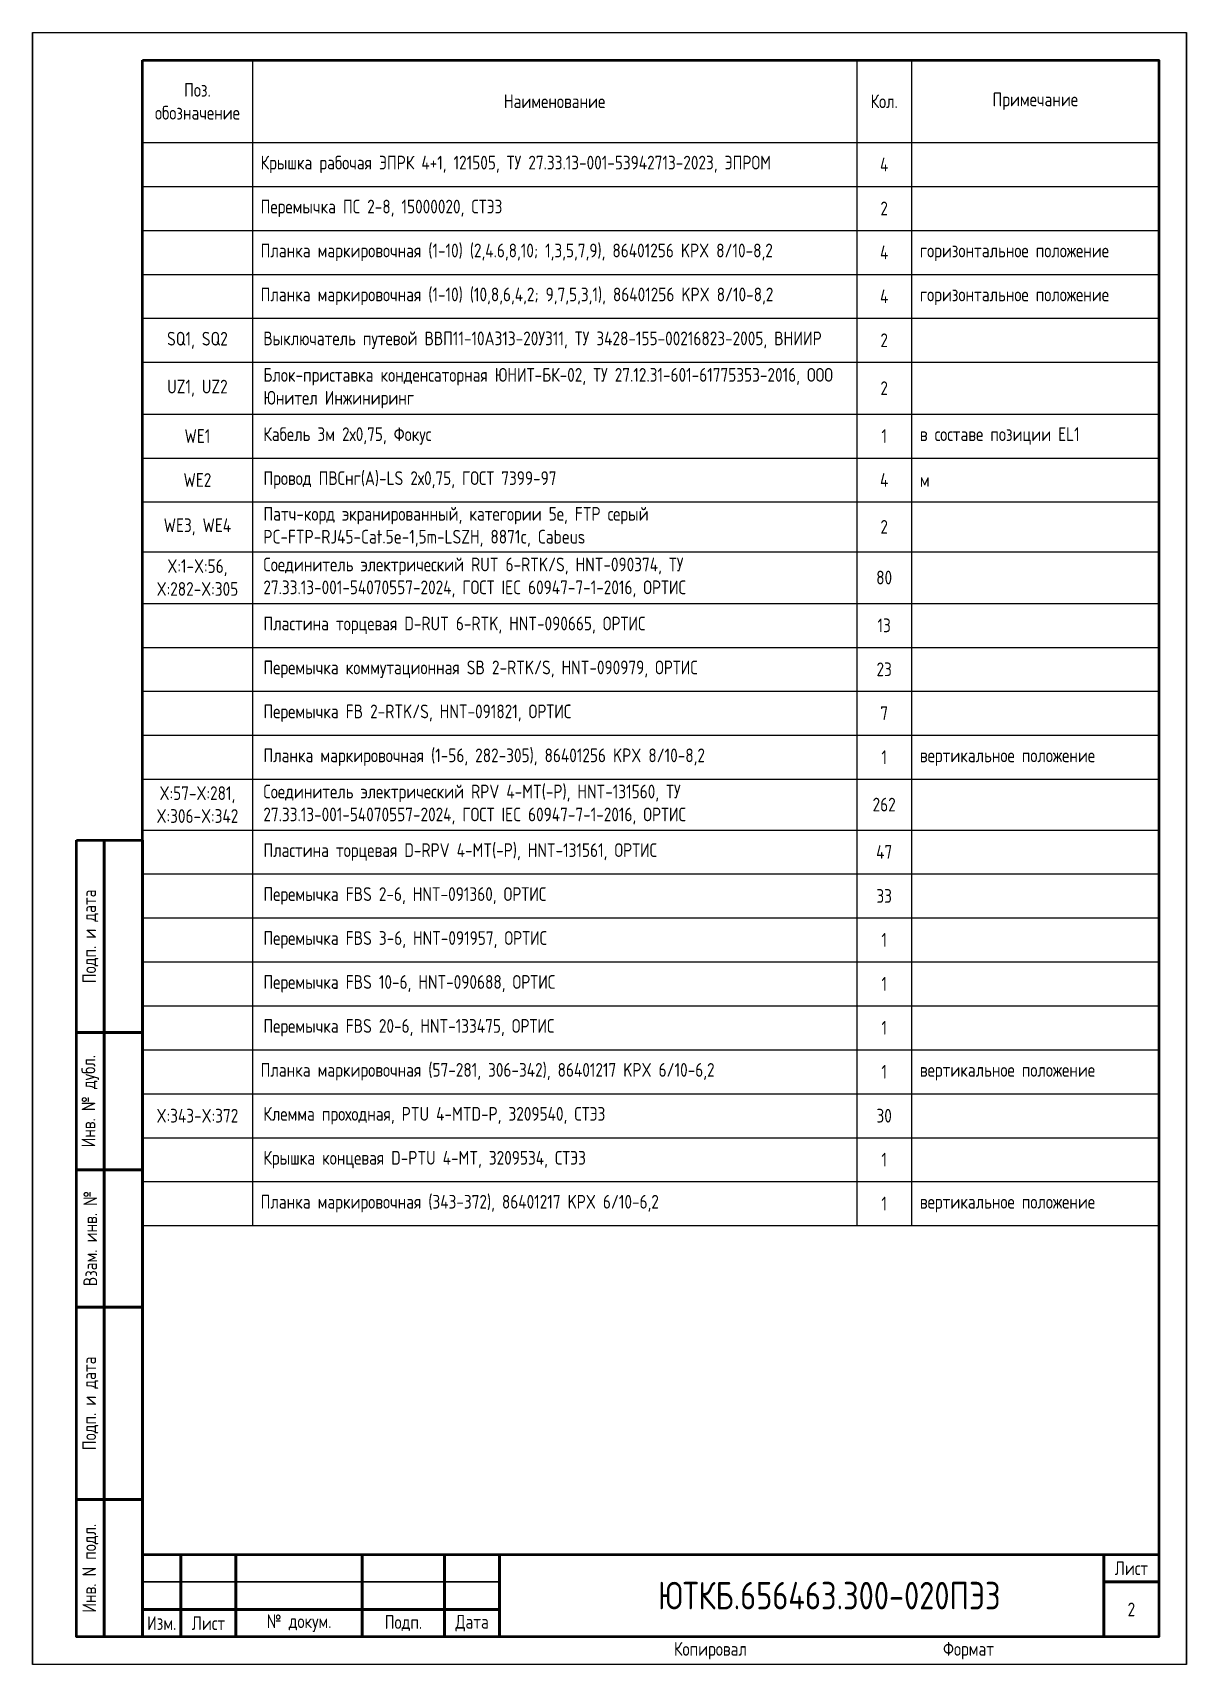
# Paper-space layout 'A4-5' of a CAD drawing. Header units: millimetres. Extents: x -87 to 31, y 22 to 188.
# The model-space entities are those that its viewports show. They can reach past a viewport. Long polylines and large blocks are cut down to what shows.
import ezdxf

# ---------------------------------------------------------------- set-up
doc = ezdxf.new("R2010")
doc.units = ezdxf.units.MM
doc.styles.add('Gost_type_A', font='GOST_0.TTF')

# ---------------------------------------------------------------- blocks, each defined once
blk = doc.blocks.new('Формат_А3')
blk.add_lwpolyline([(-420, 297), (0, 297), (0, 0), (-420, 0)], close=True)
blk = doc.blocks.new('Штамп левый нижний')
at = {"lineweight": 50}
for points in [[(-12, 145), (-7, 145), (-7, 110), (-12, 110)], [(-7, 145), (0, 145), (0, 110), (-7, 110)], [(-12, 110), (-7, 110), (-7, 85), (-12, 85)], [(-7, 110), (0, 110), (0, 85), (-7, 85)], [(-12, 85), (-7, 85), (-7, 60), (-12, 60)], [(-7, 85), (0, 85), (0, 60), (-7, 60)], [(-12, 60), (-7, 60), (-7, 25), (-12, 25)], [(-7, 60), (0, 60), (0, 25), (-7, 25)], [(-12, 25), (-7, 25), (-7, 0), (-12, 0)], [(-7, 25), (0, 25), (0, 0), (-7, 0)]]:
    blk.add_lwpolyline(points, close=True, dxfattribs=at)
at = {"char_height": 2.5, "attachment_point": 5, "rotation": 90, "style": 'Gost_type_A'}
for s, insert, width in [('Подп. и дата', (-9.5, 127.5), 35), ('Инв. № дубл.', (-9.5, 97.5), 25), ('Взам. инв. №', (-9.5, 72.5), 25), ('Подп. и дата', (-9.5, 42.5), 35), ('Инв. N подл.', (-9.5, 12.5), 25)]:
    blk.add_mtext(s, dxfattribs=dict(at, insert=insert, width=width))
blk = doc.blocks.new('Формат_А4')
blk.add_lwpolyline([(0, 297), (0, 0), (-210, 0), (-210, 297)], close=True)
at = {"lineweight": 50}
blk.add_lwpolyline([(-190, 292), (-5, 292), (-5, 5), (-190, 5)], close=True, dxfattribs=at)
blk = doc.blocks.new('Штамп малый нижний')
at = {"lineweight": 50}
for points in [[(-185, 15), (-178, 15), (-178, 5), (-185, 5)], [(-178, 15), (-168, 15), (-168, 5), (-178, 5)], [(-168, 15), (-145, 15), (-145, 5), (-168, 5)], [(-145, 15), (-130, 15), (-130, 5), (-145, 5)], [(-130, 15), (-120, 15), (-120, 5), (-130, 5)], [(-120, 15), (-10, 15), (-10, 0), (-120, 0)], [(-10, 15), (0, 15), (0, 10), (-10, 10)], [(-10, 10), (0, 10), (0, 0), (-10, 0)], [(-185, 5), (-178, 5), (-178, 0), (-185, 0)], [(-178, 5), (-168, 5), (-168, 0), (-178, 0)], [(-168, 5), (-145, 5), (-145, 0), (-168, 0)], [(-145, 5), (-130, 5), (-130, 0), (-145, 0)], [(-130, 5), (-120, 5), (-120, 0), (-130, 0)]]:
    blk.add_lwpolyline(points, close=True, dxfattribs=at)
for points in [[(-185, 15), (-178, 15), (-178, 10), (-185, 10)], [(-178, 15), (-168, 15), (-168, 10), (-178, 10)], [(-168, 15), (-145, 15), (-145, 10), (-168, 10)], [(-145, 15), (-130, 15), (-130, 10), (-145, 10)], [(-130, 15), (-120, 15), (-120, 10), (-130, 10)], [(-185, 10), (-178, 10), (-178, 5), (-185, 5)], [(-178, 10), (-168, 10), (-168, 5), (-178, 5)], [(-168, 10), (-145, 10), (-145, 5), (-168, 5)], [(-145, 10), (-130, 10), (-130, 5), (-145, 5)], [(-130, 10), (-120, 10), (-120, 5), (-130, 5)]]:
    blk.add_lwpolyline(points, close=True)
at = {"char_height": 2.5, "style": 'Gost_type_A'}
for s, insert, width, attachment_point in [('Лист', (-5, 12.5), 10, 5), ('Изм.', (-181.5, 2.5), 7, 5), ('Лист', (-173, 2.5), 10, 5), ('№ докум.', (-156.5, 2.5), 23, 5), ('Подп.', (-137.5, 2.5), 15, 5), ('Дата', (-125, 2.5), 10, 5), ('Копировал', (-75, -2.53), 13.1202, 6), ('Формат', (-30, -2.53), 13.1202, 6)]:
    blk.add_mtext(s, dxfattribs=dict(at, insert=insert, width=width, attachment_point=attachment_point))
blk = doc.blocks.new('*T23')
at = {"color": 0, "lineweight": -2, "transparency": 16777216}
for p, q in [((0, 0), (185, 0)), ((0, 0), (0, -15)), ((20, 0), (20, -15)), ((130, 0), (130, -15)), ((140, 0), (140, -15)), ((185, 0), (185, -15)), ((210, 0), (395, 0)), ((210, 0), (210, -15)), ((230, 0), (230, -15)), ((340, 0), (340, -15)), ((350, 0), (350, -15)), ((395, 0), (395, -15))]:
    blk.add_line(p, q, dxfattribs=at)
at = {"color": 0, "linetype": 'ByBlock', "lineweight": -2, "transparency": 16777216}
for p, q in [((0, -15), (185, -15)), ((0, -15), (0, -228.17)), ((20, -15), (20, -228.17)), ((130, -15), (130, -228.17)), ((140, -15), (140, -187.5)), ((185, -15), (185, -228.17)), ((210, -15), (395, -15)), ((210, -15), (210, -212.14)), ((230, -15), (230, -212.14)), ((340, -15), (340, -212.14)), ((350, -15), (350, -47)), ((395, -15), (395, -212.14)), ((210, -23), (395, -23)), ((0, -28.63), (185, -28.63)), ((210, -31), (395, -31)), ((0, -38.06), (185, -38.06)), ((210, -39), (395, -39)), ((210, -47), (395, -47)), ((350, -47), (350, -180.14)), ((0, -51.69), (185, -51.69)), ((210, -55), (395, -55)), ((0, -61.12), (185, -61.12)), ((210, -64.43), (395, -64.43)), ((0, -70.51), (185, -70.51)), ((210, -72.43), (395, -72.43)), ((0, -78.51), (185, -78.51)), ((210, -80.43), (395, -80.43)), ((0, -86.51), (185, -86.51)), ((210, -89.48), (395, -89.48)), ((0, -96.92), (185, -96.92)), ((210, -98.89), (395, -98.89)), ((0, -104.92), (185, -104.92)), ((210, -106.89), (395, -106.89)), ((0, -114.36), (185, -114.36)), ((210, -114.89), (395, -114.89)), ((0, -122.36), (185, -122.36)), ((210, -122.89), (395, -122.89)), ((210, -130.89), (395, -130.89)), ((0, -135.2), (185, -135.2)), ((210, -140.14), (395, -140.14)), ((0, -148.03), (185, -148.03)), ((210, -148.14), (395, -148.14)), ((210, -156.14), (395, -156.14)), ((0, -158.66), (185, -158.66)), ((210, -164.14), (395, -164.14)), ((0, -171.5), (185, -171.5)), ((210, -172.14), (395, -172.14)), ((0, -179.5), (185, -179.5)), ((210, -180.14), (395, -180.14)), ((350, -180.14), (350, -188.14)), ((0, -187.5), (185, -187.5)), ((140, -187.5), (140, -228.17)), ((210, -188.14), (395, -188.14)), ((350, -188.14), (350, -204.14)), ((0, -195.5), (185, -195.5)), ((210, -196.14), (395, -196.14)), ((0, -203.5), (185, -203.5)), ((210, -204.14), (395, -204.14)), ((350, -204.14), (350, -212.14)), ((0, -211.5), (185, -211.5)), ((210, -212.14), (395, -212.14)), ((0, -220.17), (185, -220.17)), ((0, -228.17), (185, -228.17))]:
    blk.add_line(p, q, dxfattribs=at)
at = {"transparency": 16777216, "char_height": 2.5, "style": 'Gost_type_A'}
for s, insert, width, attachment_point in [('Поз. обозначение', (10, -7.5), 17, 5), ('Примечание', (162.5, -7.5), 42, 5), ('Поз. обозначение', (220, -7.5), 17, 5), ('Примечание', (372.5, -7.5), 42, 5), ('Наименование', (75, -7.5), 107, 5), ('Кол.', (135, -7.5), 7, 5), ('Наименование', (285, -7.5), 107, 5), ('Кол.', (345, -7.5), 7, 5), ('Крышка рабочая ЭПРК 4+1, 121505, ТУ 27.33.13-001-53942713-2023, ЭПРОМ', (231.5, -19), 107, 4), ('4', (345, -19), 7, 5), ('Перемычка ПС 2-8, 15000020, СТЭЗ ', (231.5, -27), 107, 4), ('2', (345, -27), 7, 5), ('Планка маркировочная (1-10) (2,4.6,8,10; 1,3,5,7,9), 86401256 KPX 8/10-8,2', (231.5, -35), 107, 4), ('4', (345, -35), 7, 5), ('Планка маркировочная (1-10) (10,8,6,4,2; 9,7,5,3,1), 86401256 KPX 8/10-8,2', (231.5, -43), 107, 4), ('4', (345, -43), 7, 5), ('Перемычка FBS 10-6, HNT-090688, ОРТИС', (232, -168.14), 106, 4), ('1', (345, -168.14), 7, 5), ('Перемычка ПС 2-8, 15000020, СТЭЗ ', (21.5, -191.5), 107, 4), ('23', (135, -191.5), 7, 5), ('9', (135, -199.5), 7, 5), ('Планка маркировочная (1-14) (14,12,10,8,6,4,2; 13,11,9,7,5,3,1), 86401256 KPX 8/10-8,2', (21.5, -207.5), 107, 4), ('9', (135, -207.5), 7, 5), ('{\\C256;Блок испытательный, в составе:}', (21.5, -215.83), 107, 4), ('Блок базовый ЭПББ 4+1, 111505, ТУ 27.33.13-001-53942713-2023, ЭПРОМ', (21.5, -224.17), 107, 4), ('4', (135, -224.17), 7, 5)]:
    blk.add_mtext(s, dxfattribs=dict(at, insert=insert, width=width, attachment_point=attachment_point))
at = {"color": 0, "transparency": 16777216, "char_height": 2.5, "style": 'Gost_type_A'}
for s, insert, width, attachment_point in [('{\\C256;Интеллектуальное электронное устройство \\C30;ЮНИТ-М519-ДЗТ-Р102-К103-К103-К103-В101-В101-В101-В101-В121-М186.0800-М186.0800-С01.03,\\C256; НЛПР.656122.602-01, }ООО Юнител Инжиниринг', (22, -21.81), 106, 4), ('A1', (10, -21.81), 18, 5), ('1', (135, -21.81), 7, 5), ('Блок интерфейсный ИЧМ {\\C5;ЮНИТ-ИЧМ-СУГР-С}, ТУ 27.12.23-609-61775353-2024, ООО Юнител Инжиниринг', (22, -33.34), 106, 4), ('A1.1', (10, -33.34), 18, 5), ('1', (135, -33.34), 7, 5), ('горизонтальное положение', (351.5, -35), 42, 4), ('{\\C256;Интеллектуальное электронное устройство \\C5;ЮНИТ-М514-ДЗО-Р102-К103-К103-К103-х-В101-В101-М1С4.0С00-С01.03, \\C256;НЛПР.656122.602-01, }ООО Юнител Инжиниринг', (22, -44.87), 106, 4), ('A2', (10, -44.87), 18, 5), ('1', (135, -44.87), 7, 5), ('горизонтальное положение', (351.5, -43), 42, 4), ('SQ1, SQ2', (220, -51), 18, 5), ('{\\C256;Выключатель путевой ВВП11-10А313-20У311, ТУ 3428-155-00216823-2005, ВНИИР }', (232, -51), 106, 4), ('2', (345, -51), 7, 5), ('Блок интерфейсный ИЧМ {\\C5;ЮНИТ-ИЧМ-КУГР}, ТУ 27.12.23-609-61775353-2024,     ООО Юнител Инжиниринг', (22, -56.4), 106, 4), ('A2.1', (10, -56.4), 18, 5), ('1', (135, -56.4), 7, 5), ('{\\C256;Блок-приставка конденсаторная ЮНИТ-БК-02, ТУ 27.12.31-601-61775353-2016, }ООО Юнител Инжиниринг', (232, -59.72), 106, 4), ('UZ1, UZ2', (220, -59.72), 18, 5), ('2', (345, -59.72), 7, 5), ('Светильник светодиодный ЖКХ-08 Д с кабелем 3 м, 5000 К,\\PТУ 3461-009-01281952-2018, Фокус ', (22, -65.81), 106, 4), ('EL1', (10, -65.81), 18, 5), ('1', (135, -65.81), 7, 5), ('WE1', (220, -68.43), 18, 5), ('Кабель 3м 2х0,75, Фокус', (232, -68.43), 106, 4), ('1', (345, -68.43), 7, 5), ('{\\C256;в составе позиции} EL1', (351.5, -68.43), 42, 4), ('HL1', (10, -74.51), 18, 5), ('{\\C256;Лампа СКЛ 14Н-2-Ж-2-220 П Ч IP65 ЯШГК.433137.068 ТУ, Протон-Импульс}', (22, -74.51), 106, 4), ('1', (135, -74.51), 7, 5), ('WE2', (220, -76.43), 18, 5), ('Провод ПВСнг(А)-LS 2х0,75, ГОСТ 7399-97', (232, -76.43), 106, 4), ('4', (345, -76.43), 7, 5), ('{\\C256;м}', (351.5, -76.43), 42, 4), ('K1', (10, -82.51), 18, 5), ('{\\C256;Реле промежуточное }силовое, 1 NO (SPST-NO) двойной разрыв{\\C256;, в составе:}', (22, -82.51), 106, 4), ('{\\C256;Патч-корд экранированный, категории 5е, FTP серый PC-FTP-RJ45-Cat.5e-1,5m-LSZH, 8871c, Cabeus}', (232, -84.96), 106, 4), ('WE3, WE4', (220, -84.96), 18, 5), ('2', (345, -84.96), 7, 5), ('Реле 62.31.9.220.4800, Finder', (21.5, -91.72), 107, 4), ('1', (135, -91.72), 7, 5), ('{\\C256;X:1-X:56, X:282-X:305}', (220, -94.18), 18, 5), ('Соединитель электрический RUT 6-RTK/S, HNT-090374, ТУ 27.33.13-001-54070557-2024, ГОСТ IEC 60947-7-1-2016, ОРТИС', (232, -94.18), 106, 4), ('80', (345, -94.18), 7, 5), ('Розетка с винтовым зажимом, 92.03SMA, Finder', (21.5, -100.92), 107, 4), ('1', (135, -100.92), 7, 5), ('Пластина торцевая D-RUT 6-RTK, HNT-090665, ОРТИС', (232, -102.89), 106, 4), ('13', (345, -102.89), 7, 5), ('{\\C256;Устройство контроля изоляции ЮНИТ-КИ, ТУ 27.12.23-609-61775353-2024,     ООО Юнител Инжиниринг}', (22, -109.64), 106, 4), ('KS1-KS4', (10, -109.64), 18, 5), ('4', (135, -109.64), 7, 5), ('Перемычка коммутационная SB 2-RTK/S, HNT-090979, ОРТИС', (232, -110.89), 106, 4), ('23', (345, -110.89), 7, 5), ('R1-R4', (10, -118.36), 18, 5), ('{\\C256;Резистор С5-35В, 25 Вт, 3,9 кОм, ±10%, ОЖО.467.541 ТУ, Кермет}', (22, -118.36), 106, 4), ('4', (135, -118.36), 7, 5), ('Перемычка FB 2-RTK/S, HNT-091821, ОРТИС', (232, -118.89), 106, 4), ('7', (345, -118.89), 7, 5), ('SA1, SA3, SA5, SA7, SA9, SA10', (10, -128.78), 18, 5), ('{\\C256;Переключатель кулачковый S10 JDG 1105 B4/1447,  (с компл. винтов 3,9х16 потай, саморез DIN 7982F-H A2 - 4 шт.), АУТС.642210.001 ТУ, ОРТИС}', (22, -128.78), 106, 4), ('6', (135, -128.78), 7, 5), ('{\\C256;Планка маркировочная} (1-56, 282-305), 86401256 KPX 8/10-8,2', (232, -126.89), 106, 4), ('1', (345, -126.89), 7, 5), ('вертикальное положение', (351.5, -126.89), 42, 4), ('{\\C256;X:57-X:281, X:306-X:342}', (220, -135.51), 18, 5), ('Соединитель электрический RPV 4-MT(-P), HNT-131560, ТУ 27.33.13-001-54070557-2024, ГОСТ IEC 60947-7-1-2016, ОРТИС ', (232, -135.51), 106, 4), ('SA2, SA4, SA6, SA8, SA15', (10, -141.61), 18, 5), ('262', (345, -135.51), 7, 5), ('{\\C256;Переключатель кулачковый S10 JDG 1104 B4/1447,  (с компл. винтов 3,9х16 потай, саморез DIN 7982F-H A2 - 4 шт.), АУТС.642210.001 ТУ, ОРТИС}', (22, -141.61), 106, 4), ('5', (135, -141.61), 7, 5), ('Пластина торцевая D-RPV 4-MT(-P), HNT-131561, ОРТИС', (232, -144.14), 106, 4), ('47', (345, -144.14), 7, 5), ('SA11-SA14, SA16-SA18', (10, -153.35), 18, 5), ('{\\C256;Переключатель кулачковый S10 JDG 1103 B4/1447,  (с компл. винтов 3,9х16 потай, саморез DIN 7982F-H A2 - 4 шт.), АУТС.642210.001 ТУ, ОРТИС}', (22, -153.35), 106, 4), ('Перемычка FBS 2-6, HNT-091360, ОРТИС', (232, -152.14), 106, 4), ('33', (345, -152.14), 7, 5), ('7', (135, -153.35), 7, 5), ('SG1-SG4,  SG7, SG8, SG11-SG13', (10, -165.08), 18, 5), ('Перемычка FBS 3-6, HNT-091957, ОРТИС', (232, -160.14), 106, 4), ('1', (345, -160.14), 7, 5), ('{\\C256;Блок испытательный, в составе:}', (22, -165.08), 106, 4), ('{\\C256;Блок базовый ЭПББ 6+1, 111507, ТУ 27.33.13-001-53942713-2023, НПП "ЭПРОМ"}', (22, -175.5), 106, 4), ('9', (135, -175.5), 7, 5), ('Перемычка FBS 20-6, HNT-133475, ОРТИС', (232, -176.14), 106, 4), ('1', (345, -176.14), 7, 5), ('{\\C256;Крышка рабочая ЭПРК 6+1, 121507, ТУ 27.33.13-001-53942713-2023, НПП "ЭПРОМ"}', (22, -183.5), 106, 4), ('9', (135, -183.5), 7, 5), ('{\\C256;Планка маркировочная} (57-281, 306-342), 86401217 KPX 6/10-6,2', (231.5, -184.14), 107, 4), ('1', (345, -184.14), 7, 5), ('вертикальное положение', (351.5, -184.14), 42, 4), ('{\\C256;X:343-X:372}', (220, -192.14), 18, 5), ('Клемма проходная, PTU 4-MTD-P, 3209540, СТЭЗ', (232, -192.14), 106, 4), ('30', (345, -192.14), 7, 5), ('{\\C256;Планка маркировочная} (1-14) (2,4.6,8,10,12,14; 1,3,5,7,9,11,13){\\C256;, 86401256 KPX 8/10-8,2}', (21.5, -199.5), 107, 4), ('горизонтальное положение', (141.5, -199.5), 42, 4), ('Крышка концевая D-PTU 4-MT, 3209534, СТЭЗ', (232, -200.14), 106, 4), ('1', (345, -200.14), 7, 5), ('горизонтальное положение', (141.5, -207.5), 42, 4), ('{\\C256;Планка маркировочная} (343-372), 86401217 KPX 6/10-6,2', (231.5, -208.14), 107, 4), ('1', (345, -208.14), 7, 5), ('вертикальное положение', (351.5, -208.14), 42, 4), ('SG5, SG6, SG9, SG10', (10, -215.83), 18, 5)]:
    blk.add_mtext(s, dxfattribs=dict(at, insert=insert, width=width, attachment_point=attachment_point))
blk = doc.blocks.new('*T47')
at = {"color": 0, "lineweight": -2, "transparency": 16777216}
for p, q in [((0, 0), (185, 0)), ((0, 0), (0, -15)), ((20, 0), (20, -15)), ((130, 0), (130, -15)), ((140, 0), (140, -15)), ((185, 0), (185, -15))]:
    blk.add_line(p, q, dxfattribs=at)
at = {"color": 0, "linetype": 'ByBlock', "lineweight": -2, "transparency": 16777216}
for p, q in [((0, -15), (185, -15)), ((0, -15), (0, -212.14)), ((20, -15), (20, -212.14)), ((130, -15), (130, -212.14)), ((140, -15), (140, -47)), ((185, -15), (185, -212.14)), ((0, -23), (185, -23)), ((0, -31), (185, -31)), ((0, -39), (185, -39)), ((0, -47), (185, -47)), ((140, -47), (140, -180.14)), ((0, -55), (185, -55)), ((0, -64.43), (185, -64.43)), ((0, -72.43), (185, -72.43)), ((0, -80.43), (185, -80.43)), ((0, -89.48), (185, -89.48)), ((0, -98.89), (185, -98.89)), ((0, -106.89), (185, -106.89)), ((0, -114.89), (185, -114.89)), ((0, -122.89), (185, -122.89)), ((0, -130.89), (185, -130.89)), ((0, -140.14), (185, -140.14)), ((0, -148.14), (185, -148.14)), ((0, -156.14), (185, -156.14)), ((0, -164.14), (185, -164.14)), ((0, -172.14), (185, -172.14)), ((0, -180.14), (185, -180.14)), ((140, -180.14), (140, -188.14)), ((0, -188.14), (185, -188.14)), ((140, -188.14), (140, -204.14)), ((0, -196.14), (185, -196.14)), ((0, -204.14), (185, -204.14)), ((140, -204.14), (140, -212.14)), ((0, -212.14), (185, -212.14))]:
    blk.add_line(p, q, dxfattribs=at)
at = {"transparency": 16777216, "char_height": 2.5, "style": 'Gost_type_A'}
for s, insert, width, attachment_point in [('Поз. обозначение', (10, -7.5), 17, 5), ('Примечание', (162.5, -7.5), 42, 5), ('Наименование', (75, -7.5), 107, 5), ('Кол.', (135, -7.5), 7, 5), ('Крышка рабочая ЭПРК 4+1, 121505, ТУ 27.33.13-001-53942713-2023, ЭПРОМ', (21.5, -19), 107, 4), ('4', (135, -19), 7, 5), ('Перемычка ПС 2-8, 15000020, СТЭЗ ', (21.5, -27), 107, 4), ('2', (135, -27), 7, 5), ('Планка маркировочная (1-10) (2,4.6,8,10; 1,3,5,7,9), 86401256 KPX 8/10-8,2', (21.5, -35), 107, 4), ('4', (135, -35), 7, 5), ('Планка маркировочная (1-10) (10,8,6,4,2; 9,7,5,3,1), 86401256 KPX 8/10-8,2', (21.5, -43), 107, 4), ('4', (135, -43), 7, 5), ('Перемычка FBS 10-6, HNT-090688, ОРТИС', (22, -168.14), 106, 4), ('1', (135, -168.14), 7, 5)]:
    blk.add_mtext(s, dxfattribs=dict(at, insert=insert, width=width, attachment_point=attachment_point))
at = {"color": 0, "transparency": 16777216, "char_height": 2.5, "style": 'Gost_type_A'}
for s, insert, width, attachment_point in [('горизонтальное положение', (141.5, -35), 42, 4), ('горизонтальное положение', (141.5, -43), 42, 4), ('SQ1, SQ2', (10, -51), 18, 5), ('{\\C256;Выключатель путевой ВВП11-10А313-20У311, ТУ 3428-155-00216823-2005, ВНИИР }', (22, -51), 106, 4), ('2', (135, -51), 7, 5), ('{\\C256;Блок-приставка конденсаторная ЮНИТ-БК-02, ТУ 27.12.31-601-61775353-2016, }ООО Юнител Инжиниринг', (22, -59.72), 106, 4), ('UZ1, UZ2', (10, -59.72), 18, 5), ('2', (135, -59.72), 7, 5), ('WE1', (10, -68.43), 18, 5), ('Кабель 3м 2х0,75, Фокус', (22, -68.43), 106, 4), ('1', (135, -68.43), 7, 5), ('{\\C256;в составе позиции} EL1', (141.5, -68.43), 42, 4), ('WE2', (10, -76.43), 18, 5), ('Провод ПВСнг(А)-LS 2х0,75, ГОСТ 7399-97', (22, -76.43), 106, 4), ('4', (135, -76.43), 7, 5), ('{\\C256;м}', (141.5, -76.43), 42, 4), ('{\\C256;Патч-корд экранированный, категории 5е, FTP серый PC-FTP-RJ45-Cat.5e-1,5m-LSZH, 8871c, Cabeus}', (22, -84.96), 106, 4), ('WE3, WE4', (10, -84.96), 18, 5), ('2', (135, -84.96), 7, 5), ('{\\C256;X:1-X:56, X:282-X:305}', (10, -94.18), 18, 5), ('Соединитель электрический RUT 6-RTK/S, HNT-090374, ТУ 27.33.13-001-54070557-2024, ГОСТ IEC 60947-7-1-2016, ОРТИС', (22, -94.18), 106, 4), ('80', (135, -94.18), 7, 5), ('Пластина торцевая D-RUT 6-RTK, HNT-090665, ОРТИС', (22, -102.89), 106, 4), ('13', (135, -102.89), 7, 5), ('Перемычка коммутационная SB 2-RTK/S, HNT-090979, ОРТИС', (22, -110.89), 106, 4), ('23', (135, -110.89), 7, 5), ('Перемычка FB 2-RTK/S, HNT-091821, ОРТИС', (22, -118.89), 106, 4), ('7', (135, -118.89), 7, 5), ('{\\C256;Планка маркировочная} (1-56, 282-305), 86401256 KPX 8/10-8,2', (22, -126.89), 106, 4), ('1', (135, -126.89), 7, 5), ('вертикальное положение', (141.5, -126.89), 42, 4), ('{\\C256;X:57-X:281, X:306-X:342}', (10, -135.51), 18, 5), ('Соединитель электрический RPV 4-MT(-P), HNT-131560, ТУ 27.33.13-001-54070557-2024, ГОСТ IEC 60947-7-1-2016, ОРТИС ', (22, -135.51), 106, 4), ('262', (135, -135.51), 7, 5), ('Пластина торцевая D-RPV 4-MT(-P), HNT-131561, ОРТИС', (22, -144.14), 106, 4), ('47', (135, -144.14), 7, 5), ('Перемычка FBS 2-6, HNT-091360, ОРТИС', (22, -152.14), 106, 4), ('33', (135, -152.14), 7, 5), ('Перемычка FBS 3-6, HNT-091957, ОРТИС', (22, -160.14), 106, 4), ('1', (135, -160.14), 7, 5), ('Перемычка FBS 20-6, HNT-133475, ОРТИС', (22, -176.14), 106, 4), ('1', (135, -176.14), 7, 5), ('{\\C256;Планка маркировочная} (57-281, 306-342), 86401217 KPX 6/10-6,2', (21.5, -184.14), 107, 4), ('1', (135, -184.14), 7, 5), ('вертикальное положение', (141.5, -184.14), 42, 4), ('{\\C256;X:343-X:372}', (10, -192.14), 18, 5), ('Клемма проходная, PTU 4-MTD-P, 3209540, СТЭЗ', (22, -192.14), 106, 4), ('30', (135, -192.14), 7, 5), ('Крышка концевая D-PTU 4-MT, 3209534, СТЭЗ', (22, -200.14), 106, 4), ('1', (135, -200.14), 7, 5), ('{\\C256;Планка маркировочная} (343-372), 86401217 KPX 6/10-6,2', (21.5, -208.14), 107, 4), ('1', (135, -208.14), 7, 5), ('вертикальное положение', (141.5, -208.14), 42, 4)]:
    blk.add_mtext(s, dxfattribs=dict(at, insert=insert, width=width, attachment_point=attachment_point))

msp = doc.modelspace()

# ---------------------------------------------------------------- block references
at = {"color": 1}
for name, p in [('Формат_А4', (-210, 0)), ('Формат_А4', (0, 0)), ('Формат_А3', (420, 0)), ('Штамп левый нижний', (-190, 5)), ('Штамп малый нижний', (-5, 5))]:
    msp.add_blockref(name, p, dxfattribs=at)
for name, p in [('*T23', (-400, 292)), ('*T47', (-190, 292))]:
    msp.add_blockref(name, p)

# ---------------------------------------------------------------- texts
at = {"color": 1, "insert": (-65, 12.5), "char_height": 5, "width": 120, "attachment_point": 5, "style": 'Gost_type_A'}
msp.add_mtext('{\\C256;ЮТКБ.656463.300-020ПЭ3}', dxfattribs=at)
at = {"insert": (-10, 10), "char_height": 2.5, "width": 10, "attachment_point": 5, "style": 'Gost_type_A'}
msp.add_mtext('2', dxfattribs=at)

psp = doc.layouts.new('A4-5')

# ---------------------------------------------------------------- viewports
at = {"layer": '0'}
psp.add_viewport(center=(-27.88, 105.01), size=(117.59, 166.304), view_center_point=(-105, 148.5), view_height=297, dxfattribs=at)

doc.saveas('drawing.dxf')
